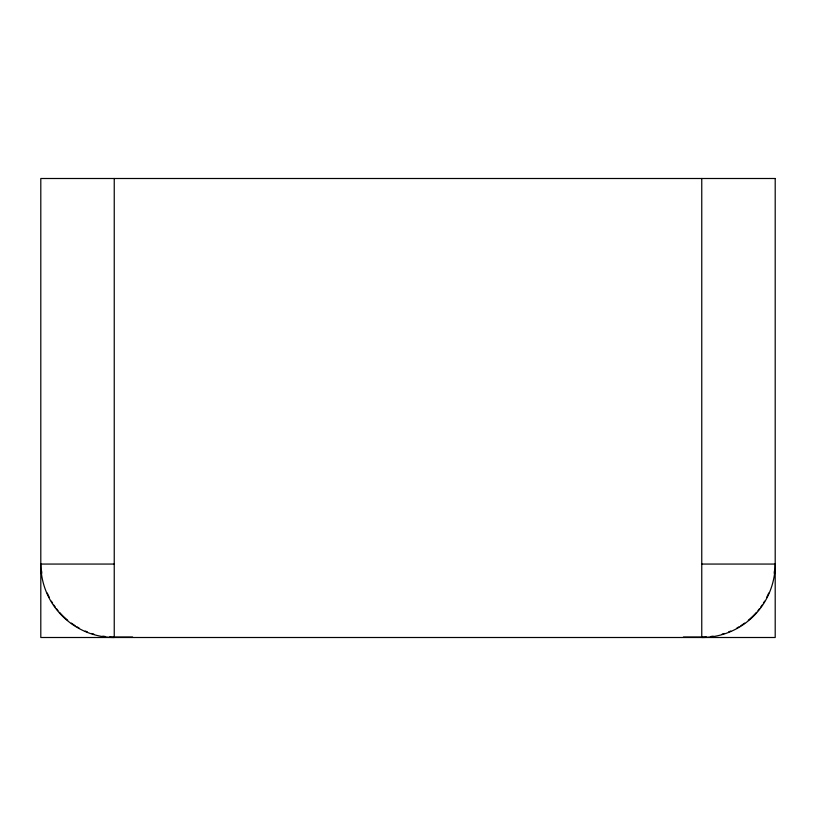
<?xml version="1.0" encoding="UTF-8"?>
<svg xmlns="http://www.w3.org/2000/svg" width="816" height="816" viewBox="0 0 816 816"><rect width="100%" height="100%" fill="white"/><g stroke="black" fill="none" stroke-linecap="round" stroke-linejoin="round"><path stroke-width="1.22" d="M114.24 564.06L40.8 564.06A73.44 73.44 0 0 0 114.24 637.5L114.24 178.5M701.76 564.06L775.2 564.06A73.44 73.44 0 0 1 701.76 637.5L701.76 178.5M132.6 637.041L114.24 637.041A72.981 72.981 0 0 1 109.66 636.898M683.4 637.041L701.76 637.041A72.981 72.981 0 0 0 706.34 636.898M774.415 570.925A72.981 72.981 0 0 1 774.17 573.209M768.743 593.048A72.981 72.981 0 0 1 766.785 597.19M764.582 601.208A72.981 72.981 0 0 1 763.378 603.167M762.124 605.084A72.981 72.981 0 0 1 760.808 606.961M759.431 608.787A72.981 72.981 0 0 1 757.993 610.582M756.503 612.326A72.981 72.981 0 0 1 748.282 620.293M744.661 623.108A72.981 72.981 0 0 1 740.867 625.678M738.908 626.882A72.981 72.981 0 0 1 736.919 628.014M730.748 631.043A72.981 72.981 0 0 1 728.627 631.921M724.312 633.471A72.981 72.981 0 0 1 722.119 634.144M713.174 636.143A72.981 72.981 0 0 1 710.909 636.47M105.091 636.47A72.981 72.981 0 0 1 102.826 636.143M93.881 634.144A72.981 72.981 0 0 1 91.688 633.471M87.373 631.921A72.981 72.981 0 0 1 85.252 631.043M79.081 628.014A72.981 72.981 0 0 1 77.092 626.882M75.133 625.678A72.981 72.981 0 0 1 71.339 623.108M67.718 620.293A72.981 72.981 0 0 1 59.497 612.326M58.007 610.582A72.981 72.981 0 0 1 56.569 608.787M55.192 606.961A72.981 72.981 0 0 1 53.876 605.084M52.622 603.167A72.981 72.981 0 0 1 51.418 601.208M49.215 597.19A72.981 72.981 0 0 1 47.257 593.048M41.83 573.209A72.981 72.981 0 0 1 41.585 570.925M775.2 178.5L40.8 178.5L40.8 637.5L775.2 637.5L775.2 178.5"/></g></svg>
